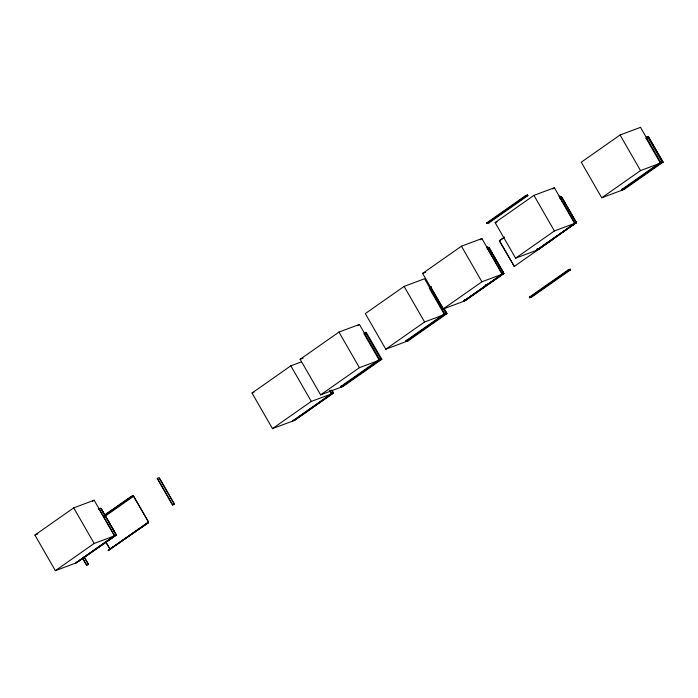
<?xml version="1.0" encoding="UTF-8"?>
<svg xmlns="http://www.w3.org/2000/svg" width="698" height="698" viewBox="0 0 698 698"><rect width="100%" height="100%" fill="white"/><g stroke="black" fill="none" stroke-linecap="round" stroke-linejoin="round"><path stroke-width="1.05" d="M116.06 535.279L77.242 562.23L75.698 562.806L75.428 562.335M333.147 393.271L331.594 393.864M146.894 523.343L148.438 522.497L108.356 550.373L148.395 522.811M34.9 535.069L73.709 507.865L94.16 500.213L114.62 535.802L75.82 563.007L55.369 570.659L34.9 535.069L37.823 533.979M486.698 222.889L525.498 195.676L527.487 194.934L527.871 195.606L489.062 222.819L487.082 223.561L486.698 222.889L488.679 222.147L527.487 194.934M487.082 223.561L525.891 196.347L527.871 195.606M92.389 501.452L94.16 500.213M329.77 390.33L331.742 393.768L292.933 420.973L272.482 428.624L252.013 393.035L290.822 365.822L301.536 361.817M366.014 333.286L380.811 359.016L378.962 359.714L364.164 333.976L366.529 332.92L381.85 359.278L343.041 386.483L320.609 394.876L300.149 359.287L338.949 332.082L359.4 324.43L379.869 360.02L341.06 387.224L340.676 386.552L379.476 359.348L381.466 358.606L342.526 385.863M407.684 340.179L446.624 312.922L444.643 313.664L405.835 340.868L406.219 341.54L445.027 314.336L424.559 278.746L404.116 286.398L365.307 313.603L385.776 349.192L408.208 340.799L447.008 313.594L443.98 308.324M463.437 301.152L503.781 273.363L502.089 274.052L487.291 248.314L488.984 247.633L503.904 273.564L465.095 300.777L443.099 309.005L422.639 273.407L461.439 246.202L481.89 238.55L502.359 274.139L463.551 301.353L502.246 273.939M537.582 249.954L515.595 258.181L495.126 222.583L533.935 195.379L554.378 187.727L574.847 223.316L536.038 250.53L576.278 222.54L537.582 249.954L576.391 222.741L561.471 196.81L559.779 197.49L574.576 223.229L576.12 222.653L561.323 196.915L559.717 196.182A5.226 3.08 55 0 0 559.098 196.312M621.796 189.463L623.776 188.722L662.585 161.517L660.596 162.259L621.796 189.463L622.18 190.135L660.989 162.931L640.52 127.341L620.068 134.993L581.26 162.198L601.728 197.787L624.291 189.341M357.638 325.669L359.4 324.43M480.128 239.789L481.89 238.55M552.615 188.966L554.378 187.727M98.688 509.479L100.695 508.327L99.011 509.034L114.35 535.715L116.069 535.061M104.159 515.316L131.285 496.304L133.082 495.807L104.875 515.604M104.211 515.569L133.1 495.824M104.831 515.36L132.873 495.702M364.216 333.496C366.302 330.835 367.951 333.766 364.164 333.976M429.322 288.291L431.172 287.602L445.97 313.332L444.12 314.03L429.322 288.291L429.846 287.925M104.779 516.476L133.676 496.173L148.473 521.912L108.33 550.39M487.091 248.916L488.984 247.633M559.578 198.092L561.471 196.81M499.384 240.766L514.313 266.453L499.384 240.766L504.68 237.058M499.515 240.714L503.93 237.625M646.06 138.23L648.555 137.122L646.06 138.23L660.081 162.617L662.062 161.875L648.041 137.489M108.53 521.676L109.15 522.374M55.369 570.659L94.169 543.454L114.62 535.802M272.482 428.624L311.291 401.411L333.121 393.297L294.626 420.283L333.173 393M320.609 394.876L359.418 367.671L381.85 359.278M385.776 349.192L424.576 321.987L447.008 313.594M443.099 309.005L481.908 281.791L503.904 273.564M515.595 258.181L554.395 230.968L576.391 222.741M601.728 197.787L640.537 170.582L663.1 162.137L648.302 136.407L646.191 137.192M331.812 389.99L333.182 392.459L292.82 420.772L294.565 420.309M108.085 550.277L148.438 522.497M514.182 266.496L552.99 239.292M663.1 162.137L624.16 189.394L623.776 188.722M529.381 297.121L568.189 269.908L570.17 269.166L570.554 269.847L531.754 297.051L529.773 297.793L529.381 297.121L531.361 296.38L570.17 269.166M529.773 297.793L568.573 270.588L570.554 269.847M109.952 548.96L105.73 541.604M495.126 222.583L497.072 221.859M622.311 189.097L624.291 188.355M422.639 273.407L425.553 272.316M429.453 287.253L431.434 286.512M535.924 250.329L537.626 249.64M487.588 284.199L485.084 285.308L487.073 284.566M364.295 332.937L365.839 332.361M300.149 359.287L303.063 358.196M463.594 301.039L465.13 300.463M252.013 393.035L253.967 392.302M406.349 340.511L408.199 339.813M405.835 340.868L407.815 340.127L408.208 340.799M341.191 386.195L343.041 385.497M340.676 386.552L342.657 385.811L343.041 386.483M333.007 393.096L331.463 393.672L329.936 391.002M294.512 420.083L292.82 420.772L292.549 420.301M158.9 477.729L157.207 478.409L172.546 505.09L174.247 504.401M98.898 508.833L100.433 508.257M75.855 562.701L77.399 562.126M75.969 562.902L116.008 535.34L114.524 535.636M88.314 564.647L86.622 565.336L82.53 558.217M75.925 562.928L116.086 534.441L101.289 508.702M133.257 495.807L148.526 522.13M100.861 508.336L116.138 534.659M104.988 515.141L105.45 515.944M112.387 528.002L112.849 528.814M648.172 136.45L662.969 162.189M620.068 134.993L640.537 170.582M533.935 195.379L554.395 230.968M525.498 195.676L525.891 196.347M568.189 269.908L568.573 270.588M488.679 222.147L489.062 222.819M531.361 296.38L531.754 297.051M503.624 273.476L488.827 247.738L487.23 247.005A5.226 3.08 55 0 0 486.611 247.136M461.439 246.202L481.908 281.791M443.849 308.376L446.493 312.974M404.116 286.398L424.576 321.987M338.949 332.082L359.418 367.671M332.117 390.897L333.042 392.512M290.822 365.822L311.291 401.411M159.484 478.086L174.282 503.816M159.327 478.191L174.125 503.93M157.364 478.305L172.703 504.977M101.131 508.816L115.929 534.546M105.442 541.761L110.031 549.117M73.709 507.865L94.169 543.454M84.188 556.821L88.349 564.063M84.039 556.934L88.201 564.167M82.8 558.321L86.77 565.223M575.597 221.362A1.37 1.091 69.5 0 1 575.37 223.177M538.376 249.116A1.37 1.091 69.5 0 1 537.102 248.959M560.573 197.438A1.37 1.091 69.5 0 1 562.152 197.988M537.233 248.907A1.37 1.091 69.5 0 0 538.507 249.064L575.501 223.124A1.37 1.091 69.5 0 0 575.728 221.318L562.283 197.935A1.37 1.091 69.5 0 0 560.703 197.394M559.273 196.6A3.455 2.033 55 0 1 560.686 196.513M486.785 247.424A3.455 2.033 55 0 1 488.199 247.336M503.11 272.185A1.37 1.091 69.5 0 1 502.874 274M465.88 299.939A1.37 1.091 69.5 0 1 464.615 299.782M488.077 248.261A1.37 1.091 69.5 0 1 489.664 248.811M464.746 299.73A1.37 1.091 69.5 0 0 466.011 299.887L503.014 273.948A1.37 1.091 69.5 0 0 503.241 272.141L489.795 248.758A1.37 1.091 69.5 0 0 488.391 248.122"/></g></svg>
